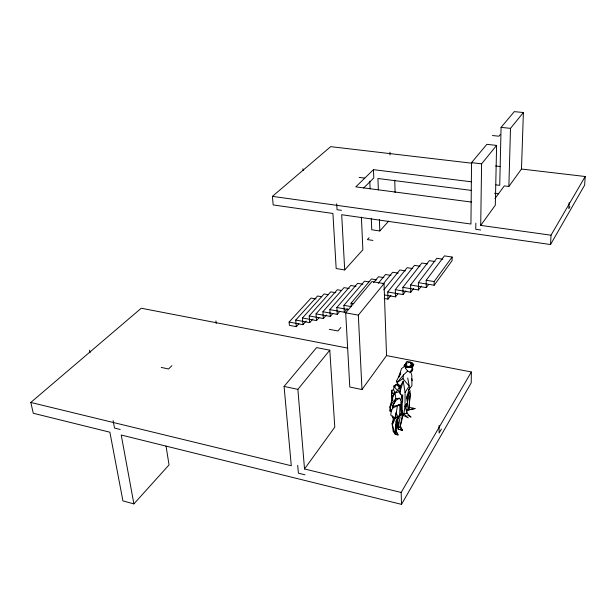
<?xml version="1.0" encoding="UTF-8"?>
<svg xmlns="http://www.w3.org/2000/svg" width="616" height="616" viewBox="0 0 616 616"><rect width="100%" height="100%" fill="white"/><g stroke="black" fill="none" stroke-linecap="round" stroke-linejoin="round"><path stroke-width="0.92" d="M402.764 415.13L408.293 417.887L403.857 413.906L405.051 406.106L405.058 392.438L403.257 381.119L400.115 386.733M384.492 294.979L395.495 296.858L395.287 289.682L410.749 292.277L410.595 285.015L426.287 287.61L426.195 280.265L444.444 255.879L452.113 257.049L452.113 260.63L434.172 285.247L418.356 282.652L418.48 289.959L402.903 287.364L403.087 294.579L387.749 291.984L387.98 299.122L384.192 298.467M399.214 391.098L400.2 393.716L401.932 395.38L402.394 400.515L401.617 402.102L401.809 410.41L403.218 414.814L400.338 425.841L402.479 430.238L398.105 429.19L400.084 417.001L398.999 415.892L397.728 419.935L397.682 427.227L398.283 422.676M392.546 399.784L392.561 397.874L394.918 392.623L397.566 390.475L400.084 385.447L396.827 384.045L393.971 385.932L393.624 389.728L394.918 392.623L395.926 398.737L392.384 406.637L392.669 408.177L391.252 411.149L390.783 415.138L394.771 418.626L395.626 417.24L397.412 405.582L398.706 404.704M494.971 198.598L504.288 185.893L508.87 186.463L521.482 169.03L585.2 176.507L551.012 235.196L480.711 225.394L495.318 205.197L496.604 145.407L486.871 144.337L471.54 162.647L470.947 224.031L272.411 196.358L273.173 204.935L332.925 213.467L336.167 268.545L344.698 269.939L362.87 249.78L361.4 217.109M392.561 396.011L392.515 400.207L391.599 397.651L391.707 390.29L393.624 389.728M386.532 355.594L384.03 283.599L371.902 281.581L345.699 312.859L349.803 387.025L361.969 389.551L386.532 355.594L471.348 371.972L471.232 382.813L401.517 504.365L121.229 435.019L133.903 503.903L122.923 500.893L109.879 432.209L33.287 413.259L30.8 402.448L141.256 308.231L347.547 348.063M402.633 401.986L402.725 394.764M475.837 223.108L475.768 229.291L480.642 229.976M480.711 225.394L481.597 163.825L496.604 145.407M521.482 169.03L523.392 112.52L514.268 111.635L501.077 127.381L499.722 185.331L495.934 184.862M508.87 186.463L510.495 128.359L523.392 112.52M396.103 424.67L395.849 430.083L398.028 434.958L395.395 434.395L392.377 424.955L395.626 417.24L398.167 418.041L399.622 415.908L399.969 404.75M407.199 401.44L407.384 395.803M395.395 434.395L395.842 421.521L397.613 417.032L395.395 434.395L393.2 431.262L392.099 423.847L393.239 419.288L392.507 415.838M412.15 365.519L407.777 367.028L406.183 366.843L405.397 366.096L405.505 368.214L407.638 371.055L409.802 372.118L411.904 371.148L412.05 364.703M410.495 371.04L411.827 375.429L411.927 385.739L408.762 389.782L406.853 398.082L407.738 403.164L405.051 406.106L406.96 413.174L411.049 417.148L407.784 415.176M344.698 269.939L341.688 214.722L550.55 244.529L551.012 235.196M569.161 202.618L568.814 208.678L569.939 206.722M392.769 399.584L392.561 397.874L391.599 397.651L391.707 390.29L392.138 392.731M585.2 176.507L584.646 185.093L550.55 244.529M407.176 409.948L408.878 409.933L409.14 404.527M409.324 402.679L410.225 394.332L410.033 390.513L406.853 398.082L407.33 394.756M406.729 406.907L407.145 403.318L407.738 403.164M390.452 408.346L390.113 411.188L391.252 411.149L389.974 406.891L392.561 397.874L390.675 406.452M400.107 427.481L400.338 425.841L400.015 427.635L402.479 430.238L398.105 429.19L397.728 419.935M398.059 385.031L397.258 382.382L402.941 378.671L403.58 374.905L407.638 371.055M400.015 427.635L402.333 415.184L401.101 414.021M399.553 388.157L400.084 385.447L400.492 391.584L391.861 393.57M392.669 408.177L393.378 404.712L396.142 400.223L399.43 398.221L400.8 400.061L401.617 404.52L392.492 406.46L392.669 408.177L397.412 405.582M394.771 418.626L396.096 412.35L398.167 418.041M405.598 364.934L405.906 366.304L407.438 366.666L411.349 365.827L412.127 364.364L410.433 362.162L406.806 361.43L405.775 363.309L407.438 366.666M400.8 400.061L401.932 395.38M405.505 368.214L405.913 366.582M406.853 404.581L408.693 397.405L408.447 393.709M396.558 422.822L398.028 417.563M400.616 389.659L403.257 381.119M399.622 415.908L401.401 414.884L401.809 410.41M398.583 377.185L401.555 368.56L404.489 366.52M399.283 376.861L400.739 372.857L396.481 381.119L398.36 385.031M406.198 364.064L404.473 364.772L404.05 365.812L405.628 367.413L411.396 366.936L412.99 366.189L413.767 364.541L412.574 363.171L410.841 362.886M408.762 389.782L409.755 387.418M392.099 423.847L393.786 419.935M411.904 371.148L412.758 369.207L412.335 366.505M394.317 402.71L395.11 401.085M392.492 406.46L393.378 404.712M390.906 409.609L390.113 411.188L389.974 406.891L393.2 401.64L395.926 398.737L399.43 398.221M404.473 364.772L404.35 366.589M394.648 387.41L396.173 384.669L399.545 387.133L400.492 391.584L397.566 390.475L394.648 387.41L393.971 385.932M441.433 429.059L439.131 433.048L439.077 425.348M401.517 504.365L401.17 492.453L471.348 371.972M405.058 392.438L409.201 386.109L407.73 378.001M391.599 397.651L394.918 392.623M401.17 492.453L304.527 468.968L334.781 427.142L329.791 350.181L316.601 347.601L284.076 386.425L291.291 465.75L30.8 402.448M434.172 285.247L434.141 281.55L452.113 257.049M426.287 287.61L428.559 284.538M418.48 289.959L421.359 286.117M405.051 406.106L407.145 403.318L406.96 413.174L403.857 413.906M410.749 292.277L413.575 288.558M418.356 282.652L436.836 258.281L442.765 259.19M413.767 364.541L411.396 366.936L405.628 367.413M403.087 294.579L405.944 290.86M410.595 285.015L429.306 260.66L434.981 261.538M395.495 296.858L397.813 293.886M402.903 287.364L421.845 263.024L427.473 263.902M395.287 289.682L414.452 265.365L420.035 266.243M387.98 299.122L390.906 295.403M387.749 291.984L407.122 267.683L412.666 268.561M383.83 289.851L399.861 269.977L405.367 270.855M383.067 284.022L392.661 272.249L398.128 273.134M304.527 468.968L297.875 389.358L329.791 350.181M361.969 389.551L358.343 315.13L384.03 283.599M378.255 283.329L385.531 274.505L390.96 275.39M340.848 327.504L337.984 330.969L329.298 329.344M500.284 134.519L498.883 136.213L492.438 135.528M373.565 282.621L378.455 276.746L383.845 277.631M298.845 323.816L296.296 326.657L289.397 325.356L289.112 322.06L302.972 324.655L302.448 317.995L316.509 320.59L316.031 313.852L330.284 316.447L329.853 309.64L344.313 312.235L347.324 308.655M344.313 312.235L343.928 305.344L351.243 306.637L351.066 303.172L371.448 278.963L376.8 279.849M403.58 374.905L397.258 382.382L396.481 381.119M296.296 326.657L295.749 320.035L309.709 322.63L309.209 315.931L323.361 318.526L322.907 311.75L337.268 314.353L339.701 311.488M343.928 305.344L364.503 281.158L368.93 281.897M330.284 316.447L332.74 313.59M337.268 314.353L336.86 307.5L357.619 283.337L362.893 284.222M329.853 309.64L350.797 285.493L356.033 286.378M323.361 318.526L326.457 314.953M316.509 320.59L319.003 317.733M322.907 311.75L344.028 287.634L349.233 288.519M309.709 322.63L312.851 319.065M316.031 313.852L337.322 289.759L341.626 290.498M302.972 324.655L306.137 321.09M309.209 315.931L330.669 291.861L335.805 292.746M302.448 317.995L324.078 293.947L328.328 294.687M133.903 503.903L169.046 464.903L166.027 446.038M371.286 218.357L371.748 229.776L379.818 230.962L388.704 221.105M369.092 237.722L367.39 239.593L372.926 240.425M295.749 320.035L317.54 296.011L321.76 296.75M289.112 322.06L311.057 298.059L316.085 298.952M400.539 403.249L401.617 402.102L401.617 404.52M363.632 188.019L373.789 177.97L373.473 169.662L471.348 181.805M409.802 372.118L412.758 369.207M171.918 365.688L168.53 368.984L161.246 367.413M373.473 169.662L355.786 186.864L471.671 202.094M272.411 196.358L330.684 146.654L471.91 163.217M398.321 416.447L401.832 413.544L399.538 414.583M405.775 363.309L410.433 362.162L411.349 365.827M406.652 410.202L415.015 408.539L408.87 407.299M412.99 366.189L407.938 367.359M395.626 417.24L396.95 417.101M412.366 408.354L415.015 408.539L408.878 409.933L410.225 394.332L408.801 392.477M501.077 127.381L510.495 128.359M471.54 162.647L481.597 163.825M495.572 165.989L500.3 166.543M471.671 190.421L377.931 178.494L378.347 189.944M494.54 193.324L498.352 193.809M359.105 177.393L364.788 178.116M411.573 363.032L412.574 363.171M341.449 210.341L337.052 209.717L336.713 203.788M426.195 280.265L434.141 281.55M351.066 303.172L353.83 303.657M336.86 307.5L348.687 309.609M345.699 312.859L358.343 315.13M284.076 386.425L297.875 389.358M120.212 429.491L114.507 428.089L113.105 420.589M305.012 474.805L298.398 473.18L297.713 465.303M411.103 363.779L412.127 364.364M393.2 431.262L395.272 432.848M396.65 433.903L398.028 434.958L395.888 431.085M402.941 378.671L409.201 386.109M401.755 412.412L403.218 414.814M393.046 416.647L393.763 418.318M399.784 391.507L400.385 394.278M411.788 378.801L412.181 380.68M89.559 350.204L90.067 352.829M400.115 404.743L401.401 414.884M215.916 320.913L216.231 323.477M302.933 168.784L303.072 170.64M369.808 181.25L370.108 188.866M379.41 219.512L379.818 230.962M389.943 152.183L390.02 154.924M394.756 180.188L395.102 192.508M401.978 401.678L401.978 412.874"/></g></svg>
